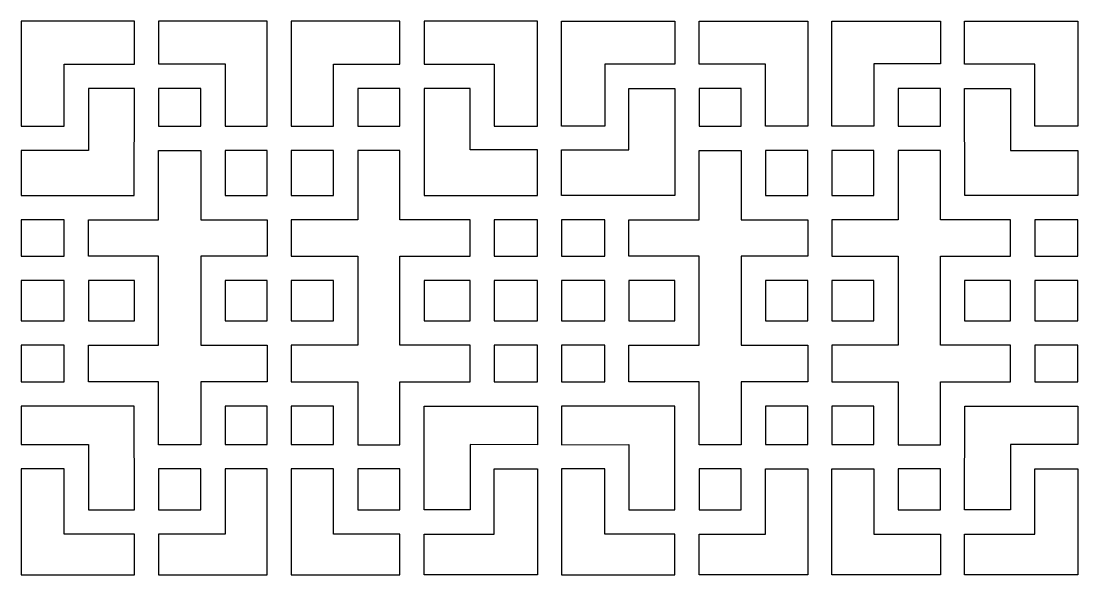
# Model space of a CAD drawing. Header units: centimetres. Extents: x -149 to 149, y -171 to 171.
# Drawn here: x -149.3 to -70.9, y 43.8 to 84.9 of the extents above; entities that cross this region are included whole.
import ezdxf

# ---------------------------------------------------------------- set-up
doc = ezdxf.new("R2010")
doc.units = ezdxf.units.CM
doc.header["$MEASUREMENT"] = 0
doc.layers.add('layer 1', color=7, linetype='Continuous')

msp = doc.modelspace()

# ---------------------------------------------------------------- linework, layer by layer
at = {"layer": 'layer 1', "color": 142}
for points in [[(-139.12947, 77.08812), (-135.99697, 77.08812), (-135.99697, 79.87812), (-139.12947, 79.87812), (-139.12947, 77.08812)], [(-124.35697, 77.08812), (-121.22447, 77.08812), (-121.22447, 79.87812), (-124.35697, 79.87812), (-124.35697, 77.08812)], [(-99.01491, 77.08812), (-95.88241, 77.08812), (-95.88241, 79.87812), (-99.01491, 79.87812), (-99.01491, 77.08812)], [(-84.24241, 77.08812), (-81.10991, 77.08812), (-81.10991, 79.87812), (-84.24241, 79.87812), (-84.24241, 77.08812)], [(-134.19697, 71.95313), (-131.06697, 71.95313), (-131.06697, 75.28563), (-134.19697, 75.28563), (-134.19697, 71.95313)], [(-129.28697, 71.95313), (-126.15697, 71.95313), (-126.15697, 75.28563), (-129.28697, 75.28563), (-129.28697, 71.95313)], [(-94.08241, 71.95313), (-90.95241, 71.95313), (-90.95241, 75.28563), (-94.08241, 75.28563), (-94.08241, 71.95313)], [(-89.17241, 71.95313), (-86.04241, 71.95313), (-86.04241, 75.28563), (-89.17241, 75.28563), (-89.17241, 71.95313)], [(-149.33447, 67.43812), (-146.13447, 67.43812), (-146.13447, 70.15312), (-149.33447, 70.15312), (-149.33447, 67.43812)], [(-114.21947, 67.43812), (-111.01947, 67.43812), (-111.01947, 70.15312), (-114.21947, 70.15312), (-114.21947, 67.43812)], [(-109.21991, 67.43812), (-106.01991, 67.43812), (-106.01991, 70.15312), (-109.21991, 70.15312), (-109.21991, 67.43812)], [(-74.10491, 67.43812), (-70.90491, 67.43812), (-70.90491, 70.15312), (-74.10491, 70.15312), (-74.10491, 67.43812)], [(-149.33447, 62.64314), (-146.13447, 62.64314), (-146.13447, 65.63812), (-149.33447, 65.63812), (-149.33447, 62.64314)], [(-144.33947, 62.64814), (-140.93197, 62.64814), (-140.93197, 65.63812), (-144.33947, 65.63812), (-144.33947, 62.64814)], [(-134.19697, 62.64313), (-131.06447, 62.64313), (-131.06447, 65.64063), (-134.19697, 65.64063), (-134.19697, 62.64313)], [(-129.28697, 62.64313), (-126.15697, 62.64313), (-126.15697, 65.64063), (-129.28697, 65.64063), (-129.28697, 62.64313)], [(-119.42197, 62.64814), (-116.01447, 62.64814), (-116.01447, 65.63812), (-119.42197, 65.63812), (-119.42197, 62.64814)], [(-114.21947, 62.64314), (-111.01947, 62.64314), (-111.01947, 65.63812), (-114.21947, 65.63812), (-114.21947, 62.64314)], [(-109.21991, 62.64314), (-106.01991, 62.64314), (-106.01991, 65.63812), (-109.21991, 65.63812), (-109.21991, 62.64314)], [(-104.22491, 62.64814), (-100.81741, 62.64814), (-100.81741, 65.63812), (-104.22491, 65.63812), (-104.22491, 62.64814)], [(-94.08241, 62.64313), (-90.95241, 62.64313), (-90.95241, 65.64063), (-94.08241, 65.64063), (-94.08241, 62.64313)], [(-89.17491, 62.64313), (-86.04241, 62.64313), (-86.04241, 65.64063), (-89.17491, 65.64063), (-89.17491, 62.64313)], [(-79.30741, 62.64814), (-75.89991, 62.64814), (-75.89991, 65.63812), (-79.30741, 65.63812), (-79.30741, 62.64814)], [(-74.10491, 62.64314), (-70.90491, 62.64314), (-70.90491, 65.63812), (-74.10491, 65.63812), (-74.10491, 62.64314)], [(-149.33396, 58.1209), (-146.13608, 58.1209), (-146.13608, 60.84726), (-149.33396, 60.84726), (-149.33396, 58.1209)], [(-114.21947, 58.12314), (-111.01947, 58.12314), (-111.01947, 60.84562), (-114.21947, 60.84562), (-114.21947, 58.12314)], [(-109.21991, 58.12314), (-106.01991, 58.12314), (-106.01991, 60.84562), (-109.21991, 60.84562), (-109.21991, 58.12314)], [(-74.1033, 58.1209), (-70.90542, 58.1209), (-70.90542, 60.84726), (-74.1033, 60.84726), (-74.1033, 58.1209)], [(-134.19697, 53.46812), (-131.06697, 53.46812), (-131.06697, 56.32562), (-134.19697, 56.32562), (-134.19697, 53.46812)], [(-129.28697, 53.46812), (-126.15447, 53.46812), (-126.15447, 56.32562), (-129.28697, 56.32562), (-129.28697, 53.46812)], [(-94.08491, 53.46812), (-90.95241, 53.46812), (-90.95241, 56.32562), (-94.08491, 56.32562), (-94.08491, 53.46812)], [(-89.17241, 53.46812), (-86.04241, 53.46812), (-86.04241, 56.32562), (-89.17241, 56.32562), (-89.17241, 53.46812)], [(-139.12947, 48.62062), (-135.99697, 48.62062), (-135.99697, 51.66812), (-139.12947, 51.66812), (-139.12947, 48.62062)], [(-124.35697, 48.62062), (-121.22447, 48.62062), (-121.22447, 51.66812), (-124.35697, 51.66812), (-124.35697, 48.62062)], [(-99.01491, 48.62062), (-95.88241, 48.62062), (-95.88241, 51.66812), (-99.01491, 51.66812), (-99.01491, 48.62062)], [(-84.24241, 48.62062), (-81.10991, 48.62062), (-81.10991, 51.66812), (-84.24241, 51.66812), (-84.24241, 48.62062)]]:
    msp.add_lwpolyline(points, close=True, dxfattribs=at)
for points, knots in [([(-146.13698, 81.67812), (-146.13698, 81.67812), (-146.13697, 77.08812), (-146.13697, 77.08812), (-146.13697, 77.08812), (-146.13697, 77.08812), (-149.33447, 77.08812), (-149.33447, 77.08812), (-149.33447, 77.08812), (-149.33447, 77.08812), (-149.33447, 84.87812), (-149.33447, 84.87812), (-149.33447, 84.87812), (-149.33447, 84.87812), (-140.92947, 84.87812), (-140.92947, 84.87812), (-140.92947, 84.87812), (-140.92947, 84.87812), (-140.92947, 81.67812), (-140.92947, 81.67812), (-140.92947, 81.67812), (-140.92947, 81.67812), (-146.13698, 81.67812), (-146.13698, 81.67812)], [0, 0, 0, 0, 0.14285714, 0.14285714, 0.14285714, 0.14285714, 0.28571429, 0.28571429, 0.28571429, 0.28571429, 0.42857143, 0.42857143, 0.42857143, 0.42857143, 0.57142857, 0.57142857, 0.57142857, 0.57142857, 0.71428571, 0.71428571, 0.71428571, 0.71428571, 1, 1, 1, 1]), ([(-134.19697, 81.7037), (-134.19697, 81.7037), (-139.12947, 81.7037), (-139.12947, 81.7037), (-139.12947, 81.7037), (-139.12947, 81.7037), (-139.12947, 84.87812), (-139.12947, 84.87812), (-139.12947, 84.87812), (-139.12947, 84.87812), (-131.07197, 84.87812), (-131.07197, 84.87812), (-131.07197, 84.87812), (-131.07197, 84.87812), (-131.07197, 77.08812), (-131.07197, 77.08812), (-131.07197, 77.08812), (-131.07197, 77.08812), (-134.19697, 77.08812), (-134.19697, 77.08812), (-134.19697, 77.08812), (-134.19697, 77.08812), (-134.19697, 81.7037), (-134.19697, 81.7037)], [0, 0, 0, 0, 0.14285714, 0.14285714, 0.14285714, 0.14285714, 0.28571429, 0.28571429, 0.28571429, 0.28571429, 0.42857143, 0.42857143, 0.42857143, 0.42857143, 0.57142857, 0.57142857, 0.57142857, 0.57142857, 0.71428571, 0.71428571, 0.71428571, 0.71428571, 1, 1, 1, 1]), ([(-121.22447, 84.87812), (-121.22447, 84.87812), (-121.22447, 81.67812), (-121.22447, 81.67812), (-121.22447, 81.67812), (-121.22447, 81.67812), (-126.15697, 81.67813), (-126.15697, 81.67813), (-126.15697, 81.67813), (-126.15697, 81.67813), (-126.15697, 77.08812), (-126.15697, 77.08812), (-126.15697, 77.08812), (-126.15697, 77.08812), (-129.28197, 77.08812), (-129.28197, 77.08812), (-129.28197, 77.08812), (-129.28197, 77.08812), (-129.28197, 84.87812), (-129.28197, 84.87812), (-129.28197, 84.87812), (-129.28197, 84.87812), (-121.22447, 84.87812), (-121.22447, 84.87812)], [0, 0, 0, 0, 0.14285714, 0.14285714, 0.14285714, 0.14285714, 0.28571429, 0.28571429, 0.28571429, 0.28571429, 0.42857143, 0.42857143, 0.42857143, 0.42857143, 0.57142857, 0.57142857, 0.57142857, 0.57142857, 0.71428571, 0.71428571, 0.71428571, 0.71428571, 1, 1, 1, 1]), ([(-111.01947, 84.87812), (-111.01947, 84.87812), (-111.01947, 77.08812), (-111.01947, 77.08812), (-111.01947, 77.08812), (-111.01947, 77.08812), (-114.21697, 77.08812), (-114.21697, 77.08812), (-114.21697, 77.08812), (-114.21697, 77.08812), (-114.21697, 81.67812), (-114.21697, 81.67812), (-114.21697, 81.67812), (-114.21697, 81.67812), (-119.42447, 81.67812), (-119.42447, 81.67812), (-119.42447, 81.67812), (-119.42447, 81.67812), (-119.42447, 84.87812), (-119.42447, 84.87812), (-119.42447, 84.87812), (-119.42447, 84.87812), (-111.01947, 84.87812), (-111.01947, 84.87812)], [0, 0, 0, 0, 0.14285714, 0.14285714, 0.14285714, 0.14285714, 0.28571429, 0.28571429, 0.28571429, 0.28571429, 0.42857143, 0.42857143, 0.42857143, 0.42857143, 0.57142857, 0.57142857, 0.57142857, 0.57142857, 0.71428571, 0.71428571, 0.71428571, 0.71428571, 1, 1, 1, 1]), ([(-109.21991, 84.87812), (-109.21991, 84.87812), (-109.21991, 77.08812), (-109.21991, 77.08812), (-109.21991, 77.08812), (-109.21991, 77.08812), (-106.02241, 77.08812), (-106.02241, 77.08812), (-106.02241, 77.08812), (-106.02241, 77.08812), (-106.02241, 81.67812), (-106.02241, 81.67812), (-106.02241, 81.67812), (-106.02241, 81.67812), (-100.81491, 81.67812), (-100.81491, 81.67812), (-100.81491, 81.67812), (-100.81491, 81.67812), (-100.81491, 84.87812), (-100.81491, 84.87812), (-100.81491, 84.87812), (-100.81491, 84.87812), (-109.21991, 84.87812), (-109.21991, 84.87812)], [0, 0, 0, 0, 0.14285714, 0.14285714, 0.14285714, 0.14285714, 0.28571429, 0.28571429, 0.28571429, 0.28571429, 0.42857143, 0.42857143, 0.42857143, 0.42857143, 0.57142857, 0.57142857, 0.57142857, 0.57142857, 0.71428571, 0.71428571, 0.71428571, 0.71428571, 1, 1, 1, 1]), ([(-99.01491, 84.87812), (-99.01491, 84.87812), (-99.01491, 81.67812), (-99.01491, 81.67812), (-99.01491, 81.67812), (-99.01491, 81.67812), (-94.08241, 81.67813), (-94.08241, 81.67813), (-94.08241, 81.67813), (-94.08241, 81.67813), (-94.08241, 77.08812), (-94.08241, 77.08812), (-94.08241, 77.08812), (-94.08241, 77.08812), (-90.95741, 77.08812), (-90.95741, 77.08812), (-90.95741, 77.08812), (-90.95741, 77.08812), (-90.95741, 84.87812), (-90.95741, 84.87812), (-90.95741, 84.87812), (-90.95741, 84.87812), (-99.01491, 84.87812), (-99.01491, 84.87812)], [0, 0, 0, 0, 0.14285714, 0.14285714, 0.14285714, 0.14285714, 0.28571429, 0.28571429, 0.28571429, 0.28571429, 0.42857143, 0.42857143, 0.42857143, 0.42857143, 0.57142857, 0.57142857, 0.57142857, 0.57142857, 0.71428571, 0.71428571, 0.71428571, 0.71428571, 1, 1, 1, 1]), ([(-86.04241, 81.7037), (-86.04241, 81.7037), (-81.10991, 81.7037), (-81.10991, 81.7037), (-81.10991, 81.7037), (-81.10991, 81.7037), (-81.10991, 84.87812), (-81.10991, 84.87812), (-81.10991, 84.87812), (-81.10991, 84.87812), (-89.16741, 84.87812), (-89.16741, 84.87812), (-89.16741, 84.87812), (-89.16741, 84.87812), (-89.16741, 77.08812), (-89.16741, 77.08812), (-89.16741, 77.08812), (-89.16741, 77.08812), (-86.04241, 77.08812), (-86.04241, 77.08812), (-86.04241, 77.08812), (-86.04241, 77.08812), (-86.04241, 81.7037), (-86.04241, 81.7037)], [0, 0, 0, 0, 0.14285714, 0.14285714, 0.14285714, 0.14285714, 0.28571429, 0.28571429, 0.28571429, 0.28571429, 0.42857143, 0.42857143, 0.42857143, 0.42857143, 0.57142857, 0.57142857, 0.57142857, 0.57142857, 0.71428571, 0.71428571, 0.71428571, 0.71428571, 1, 1, 1, 1]), ([(-74.1024, 81.67812), (-74.1024, 81.67812), (-74.10241, 77.08812), (-74.10241, 77.08812), (-74.10241, 77.08812), (-74.10241, 77.08812), (-70.90491, 77.08812), (-70.90491, 77.08812), (-70.90491, 77.08812), (-70.90491, 77.08812), (-70.90491, 84.87812), (-70.90491, 84.87812), (-70.90491, 84.87812), (-70.90491, 84.87812), (-79.30991, 84.87812), (-79.30991, 84.87812), (-79.30991, 84.87812), (-79.30991, 84.87812), (-79.30991, 81.67812), (-79.30991, 81.67812), (-79.30991, 81.67812), (-79.30991, 81.67812), (-74.1024, 81.67812), (-74.1024, 81.67812)], [0, 0, 0, 0, 0.14285714, 0.14285714, 0.14285714, 0.14285714, 0.28571429, 0.28571429, 0.28571429, 0.28571429, 0.42857143, 0.42857143, 0.42857143, 0.42857143, 0.57142857, 0.57142857, 0.57142857, 0.57142857, 0.71428571, 0.71428571, 0.71428571, 0.71428571, 1, 1, 1, 1]), ([(-140.94808, 71.95306), (-140.94808, 71.95306), (-149.33447, 71.95313), (-149.33447, 71.95313), (-149.33447, 71.95313), (-149.33447, 71.95313), (-149.33447, 75.28813), (-149.33447, 75.28813), (-149.33447, 75.28813), (-149.33447, 75.28813), (-144.33447, 75.28767), (-144.33447, 75.28767), (-144.33447, 75.28767), (-144.33447, 75.28767), (-144.33447, 79.87812), (-144.33447, 79.87812), (-144.33447, 79.87812), (-144.33447, 79.87812), (-140.93197, 79.87812), (-140.93197, 79.87812), (-140.93197, 79.87812), (-140.93197, 79.87812), (-140.94808, 71.95306), (-140.94808, 71.95306)], [0, 0, 0, 0, 0.14285714, 0.14285714, 0.14285714, 0.14285714, 0.28571429, 0.28571429, 0.28571429, 0.28571429, 0.42857143, 0.42857143, 0.42857143, 0.42857143, 0.57142857, 0.57142857, 0.57142857, 0.57142857, 0.71428571, 0.71428571, 0.71428571, 0.71428571, 1, 1, 1, 1]), ([(-119.42197, 71.95313), (-119.42197, 71.95313), (-119.42197, 79.87812), (-119.42197, 79.87812), (-119.42197, 79.87812), (-119.42197, 79.87812), (-116.01794, 79.87812), (-116.01794, 79.87812), (-116.01794, 79.87812), (-116.01794, 79.87812), (-116.01947, 75.32187), (-116.01947, 75.32187), (-116.01947, 75.32187), (-116.01947, 75.32187), (-111.01947, 75.32187), (-111.01947, 75.32187), (-111.01947, 75.32187), (-111.01947, 75.32187), (-111.01947, 71.95313), (-111.01947, 71.95313), (-111.01947, 71.95313), (-111.01947, 71.95313), (-119.42197, 71.95313), (-119.42197, 71.95313)], [0, 0, 0, 0, 0.14285714, 0.14285714, 0.14285714, 0.14285714, 0.28571429, 0.28571429, 0.28571429, 0.28571429, 0.42857143, 0.42857143, 0.42857143, 0.42857143, 0.57142857, 0.57142857, 0.57142857, 0.57142857, 0.71428571, 0.71428571, 0.71428571, 0.71428571, 1, 1, 1, 1]), ([(-100.81741, 71.95313), (-100.81741, 71.95313), (-100.81741, 79.87812), (-100.81741, 79.87812), (-100.81741, 79.87812), (-100.81741, 79.87812), (-104.22144, 79.87812), (-104.22144, 79.87812), (-104.22144, 79.87812), (-104.22144, 79.87812), (-104.21991, 75.32187), (-104.21991, 75.32187), (-104.21991, 75.32187), (-104.21991, 75.32187), (-109.21991, 75.32187), (-109.21991, 75.32187), (-109.21991, 75.32187), (-109.21991, 75.32187), (-109.21991, 71.95313), (-109.21991, 71.95313), (-109.21991, 71.95313), (-109.21991, 71.95313), (-100.81741, 71.95313), (-100.81741, 71.95313)], [0, 0, 0, 0, 0.14285714, 0.14285714, 0.14285714, 0.14285714, 0.28571429, 0.28571429, 0.28571429, 0.28571429, 0.42857143, 0.42857143, 0.42857143, 0.42857143, 0.57142857, 0.57142857, 0.57142857, 0.57142857, 0.71428571, 0.71428571, 0.71428571, 0.71428571, 1, 1, 1, 1]), ([(-79.2913, 71.95306), (-79.2913, 71.95306), (-70.90491, 71.95313), (-70.90491, 71.95313), (-70.90491, 71.95313), (-70.90491, 71.95313), (-70.90491, 75.28813), (-70.90491, 75.28813), (-70.90491, 75.28813), (-70.90491, 75.28813), (-75.90491, 75.28767), (-75.90491, 75.28767), (-75.90491, 75.28767), (-75.90491, 75.28767), (-75.90491, 79.87812), (-75.90491, 79.87812), (-75.90491, 79.87812), (-75.90491, 79.87812), (-79.30741, 79.87812), (-79.30741, 79.87812), (-79.30741, 79.87812), (-79.30741, 79.87812), (-79.2913, 71.95306), (-79.2913, 71.95306)], [0, 0, 0, 0, 0.14285714, 0.14285714, 0.14285714, 0.14285714, 0.28571429, 0.28571429, 0.28571429, 0.28571429, 0.42857143, 0.42857143, 0.42857143, 0.42857143, 0.57142857, 0.57142857, 0.57142857, 0.57142857, 0.71428571, 0.71428571, 0.71428571, 0.71428571, 1, 1, 1, 1]), ([(-139.12946, 67.43812), (-139.12946, 67.43812), (-139.12947, 60.84314), (-139.12947, 60.84314), (-139.12947, 60.84314), (-139.12947, 60.84314), (-144.33447, 60.84313), (-144.33447, 60.84313), (-144.33447, 60.84313), (-144.33447, 60.84313), (-144.33447, 58.12313), (-144.33447, 58.12313), (-144.33447, 58.12313), (-144.33447, 58.12313), (-139.12947, 58.12313), (-139.12947, 58.12313), (-139.12947, 58.12313), (-139.12947, 58.12313), (-139.12947, 53.46312), (-139.12947, 53.46312), (-139.12947, 53.46312), (-139.12947, 53.46312), (-136.00197, 53.46312), (-136.00197, 53.46312), (-136.00197, 53.46312), (-136.00197, 53.46312), (-136.00197, 58.12561), (-136.00197, 58.12561), (-136.00197, 58.12561), (-136.00197, 58.12561), (-131.06697, 58.12313), (-131.06697, 58.12313), (-131.06697, 58.12313), (-131.06697, 58.12313), (-131.06697, 60.84313), (-131.06697, 60.84313), (-131.06697, 60.84313), (-131.06697, 60.84313), (-136.00197, 60.84313), (-136.00197, 60.84313), (-136.00197, 60.84313), (-136.00197, 60.84313), (-136.00197, 67.43811), (-136.00197, 67.43811), (-136.00197, 67.43811), (-136.00197, 67.43811), (-131.06697, 67.43812), (-131.06697, 67.43812), (-131.06697, 67.43812), (-131.06697, 67.43812), (-131.06697, 70.15063), (-131.06697, 70.15063), (-131.06697, 70.15063), (-131.06697, 70.15063), (-136.00197, 70.15062), (-136.00197, 70.15062), (-136.00197, 70.15062), (-136.00197, 70.15062), (-136.00197, 75.28813), (-136.00197, 75.28813), (-136.00197, 75.28813), (-136.00197, 75.28813), (-139.12947, 75.28813), (-139.12947, 75.28813), (-139.12947, 75.28813), (-139.12947, 75.28813), (-139.12947, 70.15063), (-139.12947, 70.15063), (-139.12947, 70.15063), (-139.12947, 70.15063), (-144.33447, 70.15063), (-144.33447, 70.15063), (-144.33447, 70.15063), (-144.33447, 70.15063), (-144.33447, 67.43812), (-144.33447, 67.43812), (-144.33447, 67.43812), (-144.33447, 67.43812), (-139.12946, 67.43812), (-139.12946, 67.43812)], [0, 0, 0, 0, 0.04761905, 0.04761905, 0.04761905, 0.04761905, 0.0952381, 0.0952381, 0.0952381, 0.0952381, 0.14285714, 0.14285714, 0.14285714, 0.14285714, 0.19047619, 0.19047619, 0.19047619, 0.19047619, 0.23809524, 0.23809524, 0.23809524, 0.23809524, 0.28571429, 0.28571429, 0.28571429, 0.28571429, 0.33333333, 0.33333333, 0.33333333, 0.33333333, 0.38095238, 0.38095238, 0.38095238, 0.38095238, 0.42857143, 0.42857143, 0.42857143, 0.42857143, 0.47619048, 0.47619048, 0.47619048, 0.47619048, 0.52380952, 0.52380952, 0.52380952, 0.52380952, 0.57142857, 0.57142857, 0.57142857, 0.57142857, 0.61904762, 0.61904762, 0.61904762, 0.61904762, 0.66666667, 0.66666667, 0.66666667, 0.66666667, 0.71428571, 0.71428571, 0.71428571, 0.71428571, 0.76190476, 0.76190476, 0.76190476, 0.76190476, 0.80952381, 0.80952381, 0.80952381, 0.80952381, 0.85714286, 0.85714286, 0.85714286, 0.85714286, 0.9047619, 0.9047619, 0.9047619, 0.9047619, 1, 1, 1, 1]), ([(-124.33949, 60.84313), (-124.33949, 60.84313), (-124.35197, 67.43813), (-124.35197, 67.43813), (-124.35197, 67.43813), (-124.35197, 67.43813), (-129.28697, 67.43812), (-129.28697, 67.43812), (-129.28697, 67.43812), (-129.28697, 67.43812), (-129.28697, 70.15063), (-129.28697, 70.15063), (-129.28697, 70.15063), (-129.28697, 70.15063), (-124.3395, 70.15063), (-124.3395, 70.15063), (-124.3395, 70.15063), (-124.3395, 70.15063), (-124.35197, 75.28813), (-124.35197, 75.28813), (-124.35197, 75.28813), (-124.35197, 75.28813), (-121.22447, 75.28813), (-121.22447, 75.28813), (-121.22447, 75.28813), (-121.22447, 75.28813), (-121.22447, 70.15063), (-121.22447, 70.15063), (-121.22447, 70.15063), (-121.22447, 70.15063), (-116.01947, 70.15063), (-116.01947, 70.15063), (-116.01947, 70.15063), (-116.01947, 70.15063), (-116.01947, 67.43812), (-116.01947, 67.43812), (-116.01947, 67.43812), (-116.01947, 67.43812), (-121.22447, 67.43813), (-121.22447, 67.43813), (-121.22447, 67.43813), (-121.22447, 67.43813), (-121.22447, 60.84312), (-121.22447, 60.84312), (-121.22447, 60.84312), (-121.22447, 60.84312), (-116.01947, 60.84313), (-116.01947, 60.84313), (-116.01947, 60.84313), (-116.01947, 60.84313), (-116.01947, 58.12313), (-116.01947, 58.12313), (-116.01947, 58.12313), (-116.01947, 58.12313), (-121.22447, 58.12562), (-121.22447, 58.12562), (-121.22447, 58.12562), (-121.22447, 58.12562), (-121.22447, 53.46312), (-121.22447, 53.46312), (-121.22447, 53.46312), (-121.22447, 53.46312), (-124.35197, 53.46312), (-124.35197, 53.46312), (-124.35197, 53.46312), (-124.35197, 53.46312), (-124.3395, 58.12313), (-124.3395, 58.12313), (-124.3395, 58.12313), (-124.3395, 58.12313), (-129.28697, 58.12313), (-129.28697, 58.12313), (-129.28697, 58.12313), (-129.28697, 58.12313), (-129.28697, 60.84313), (-129.28697, 60.84313), (-129.28697, 60.84313), (-129.28697, 60.84313), (-124.33949, 60.84313), (-124.33949, 60.84313)], [0, 0, 0, 0, 0.04761905, 0.04761905, 0.04761905, 0.04761905, 0.0952381, 0.0952381, 0.0952381, 0.0952381, 0.14285714, 0.14285714, 0.14285714, 0.14285714, 0.19047619, 0.19047619, 0.19047619, 0.19047619, 0.23809524, 0.23809524, 0.23809524, 0.23809524, 0.28571429, 0.28571429, 0.28571429, 0.28571429, 0.33333333, 0.33333333, 0.33333333, 0.33333333, 0.38095238, 0.38095238, 0.38095238, 0.38095238, 0.42857143, 0.42857143, 0.42857143, 0.42857143, 0.47619048, 0.47619048, 0.47619048, 0.47619048, 0.52380952, 0.52380952, 0.52380952, 0.52380952, 0.57142857, 0.57142857, 0.57142857, 0.57142857, 0.61904762, 0.61904762, 0.61904762, 0.61904762, 0.66666667, 0.66666667, 0.66666667, 0.66666667, 0.71428571, 0.71428571, 0.71428571, 0.71428571, 0.76190476, 0.76190476, 0.76190476, 0.76190476, 0.80952381, 0.80952381, 0.80952381, 0.80952381, 0.85714286, 0.85714286, 0.85714286, 0.85714286, 0.9047619, 0.9047619, 0.9047619, 0.9047619, 1, 1, 1, 1]), ([(-95.89989, 60.84313), (-95.89989, 60.84313), (-95.88741, 67.43813), (-95.88741, 67.43813), (-95.88741, 67.43813), (-95.88741, 67.43813), (-90.95241, 67.43812), (-90.95241, 67.43812), (-90.95241, 67.43812), (-90.95241, 67.43812), (-90.95241, 70.15063), (-90.95241, 70.15063), (-90.95241, 70.15063), (-90.95241, 70.15063), (-95.89988, 70.15063), (-95.89988, 70.15063), (-95.89988, 70.15063), (-95.89988, 70.15063), (-95.88741, 75.28813), (-95.88741, 75.28813), (-95.88741, 75.28813), (-95.88741, 75.28813), (-99.01491, 75.28813), (-99.01491, 75.28813), (-99.01491, 75.28813), (-99.01491, 75.28813), (-99.01491, 70.15063), (-99.01491, 70.15063), (-99.01491, 70.15063), (-99.01491, 70.15063), (-104.21991, 70.15063), (-104.21991, 70.15063), (-104.21991, 70.15063), (-104.21991, 70.15063), (-104.21991, 67.43812), (-104.21991, 67.43812), (-104.21991, 67.43812), (-104.21991, 67.43812), (-99.01491, 67.43813), (-99.01491, 67.43813), (-99.01491, 67.43813), (-99.01491, 67.43813), (-99.01491, 60.84312), (-99.01491, 60.84312), (-99.01491, 60.84312), (-99.01491, 60.84312), (-104.21991, 60.84313), (-104.21991, 60.84313), (-104.21991, 60.84313), (-104.21991, 60.84313), (-104.21991, 58.12313), (-104.21991, 58.12313), (-104.21991, 58.12313), (-104.21991, 58.12313), (-99.01491, 58.12562), (-99.01491, 58.12562), (-99.01491, 58.12562), (-99.01491, 58.12562), (-99.01491, 53.46312), (-99.01491, 53.46312), (-99.01491, 53.46312), (-99.01491, 53.46312), (-95.88741, 53.46312), (-95.88741, 53.46312), (-95.88741, 53.46312), (-95.88741, 53.46312), (-95.89988, 58.12313), (-95.89988, 58.12313), (-95.89988, 58.12313), (-95.89988, 58.12313), (-90.95241, 58.12313), (-90.95241, 58.12313), (-90.95241, 58.12313), (-90.95241, 58.12313), (-90.95241, 60.84313), (-90.95241, 60.84313), (-90.95241, 60.84313), (-90.95241, 60.84313), (-95.89989, 60.84313), (-95.89989, 60.84313)], [0, 0, 0, 0, 0.04761905, 0.04761905, 0.04761905, 0.04761905, 0.0952381, 0.0952381, 0.0952381, 0.0952381, 0.14285714, 0.14285714, 0.14285714, 0.14285714, 0.19047619, 0.19047619, 0.19047619, 0.19047619, 0.23809524, 0.23809524, 0.23809524, 0.23809524, 0.28571429, 0.28571429, 0.28571429, 0.28571429, 0.33333333, 0.33333333, 0.33333333, 0.33333333, 0.38095238, 0.38095238, 0.38095238, 0.38095238, 0.42857143, 0.42857143, 0.42857143, 0.42857143, 0.47619048, 0.47619048, 0.47619048, 0.47619048, 0.52380952, 0.52380952, 0.52380952, 0.52380952, 0.57142857, 0.57142857, 0.57142857, 0.57142857, 0.61904762, 0.61904762, 0.61904762, 0.61904762, 0.66666667, 0.66666667, 0.66666667, 0.66666667, 0.71428571, 0.71428571, 0.71428571, 0.71428571, 0.76190476, 0.76190476, 0.76190476, 0.76190476, 0.80952381, 0.80952381, 0.80952381, 0.80952381, 0.85714286, 0.85714286, 0.85714286, 0.85714286, 0.9047619, 0.9047619, 0.9047619, 0.9047619, 1, 1, 1, 1]), ([(-81.10992, 67.43812), (-81.10992, 67.43812), (-81.10991, 60.84314), (-81.10991, 60.84314), (-81.10991, 60.84314), (-81.10991, 60.84314), (-75.90491, 60.84313), (-75.90491, 60.84313), (-75.90491, 60.84313), (-75.90491, 60.84313), (-75.90491, 58.12313), (-75.90491, 58.12313), (-75.90491, 58.12313), (-75.90491, 58.12313), (-81.10991, 58.12313), (-81.10991, 58.12313), (-81.10991, 58.12313), (-81.10991, 58.12313), (-81.10991, 53.46312), (-81.10991, 53.46312), (-81.10991, 53.46312), (-81.10991, 53.46312), (-84.23741, 53.46312), (-84.23741, 53.46312), (-84.23741, 53.46312), (-84.23741, 53.46312), (-84.23741, 58.12561), (-84.23741, 58.12561), (-84.23741, 58.12561), (-84.23741, 58.12561), (-89.17241, 58.12313), (-89.17241, 58.12313), (-89.17241, 58.12313), (-89.17241, 58.12313), (-89.17241, 60.84313), (-89.17241, 60.84313), (-89.17241, 60.84313), (-89.17241, 60.84313), (-84.23741, 60.84313), (-84.23741, 60.84313), (-84.23741, 60.84313), (-84.23741, 60.84313), (-84.23741, 67.43811), (-84.23741, 67.43811), (-84.23741, 67.43811), (-84.23741, 67.43811), (-89.17241, 67.43812), (-89.17241, 67.43812), (-89.17241, 67.43812), (-89.17241, 67.43812), (-89.17241, 70.15063), (-89.17241, 70.15063), (-89.17241, 70.15063), (-89.17241, 70.15063), (-84.23741, 70.15062), (-84.23741, 70.15062), (-84.23741, 70.15062), (-84.23741, 70.15062), (-84.23741, 75.28813), (-84.23741, 75.28813), (-84.23741, 75.28813), (-84.23741, 75.28813), (-81.10991, 75.28813), (-81.10991, 75.28813), (-81.10991, 75.28813), (-81.10991, 75.28813), (-81.10991, 70.15063), (-81.10991, 70.15063), (-81.10991, 70.15063), (-81.10991, 70.15063), (-75.90491, 70.15063), (-75.90491, 70.15063), (-75.90491, 70.15063), (-75.90491, 70.15063), (-75.90491, 67.43812), (-75.90491, 67.43812), (-75.90491, 67.43812), (-75.90491, 67.43812), (-81.10992, 67.43812), (-81.10992, 67.43812)], [0, 0, 0, 0, 0.04761905, 0.04761905, 0.04761905, 0.04761905, 0.0952381, 0.0952381, 0.0952381, 0.0952381, 0.14285714, 0.14285714, 0.14285714, 0.14285714, 0.19047619, 0.19047619, 0.19047619, 0.19047619, 0.23809524, 0.23809524, 0.23809524, 0.23809524, 0.28571429, 0.28571429, 0.28571429, 0.28571429, 0.33333333, 0.33333333, 0.33333333, 0.33333333, 0.38095238, 0.38095238, 0.38095238, 0.38095238, 0.42857143, 0.42857143, 0.42857143, 0.42857143, 0.47619048, 0.47619048, 0.47619048, 0.47619048, 0.52380952, 0.52380952, 0.52380952, 0.52380952, 0.57142857, 0.57142857, 0.57142857, 0.57142857, 0.61904762, 0.61904762, 0.61904762, 0.61904762, 0.66666667, 0.66666667, 0.66666667, 0.66666667, 0.71428571, 0.71428571, 0.71428571, 0.71428571, 0.76190476, 0.76190476, 0.76190476, 0.76190476, 0.80952381, 0.80952381, 0.80952381, 0.80952381, 0.85714286, 0.85714286, 0.85714286, 0.85714286, 0.9047619, 0.9047619, 0.9047619, 0.9047619, 1, 1, 1, 1]), ([(-144.33447, 53.46812), (-144.33447, 53.46812), (-149.33447, 53.4669), (-149.33447, 53.4669), (-149.33447, 53.4669), (-149.33447, 53.4669), (-149.33447, 56.32312), (-149.33447, 56.32312), (-149.33447, 56.32312), (-149.33447, 56.32312), (-140.93737, 56.32312), (-140.93737, 56.32312), (-140.93737, 56.32312), (-140.93737, 56.32312), (-140.93197, 48.62062), (-140.93197, 48.62062), (-140.93197, 48.62062), (-140.93197, 48.62062), (-144.33447, 48.62062), (-144.33447, 48.62062), (-144.33447, 48.62062), (-144.33447, 48.62062), (-144.33447, 53.46812), (-144.33447, 53.46812)], [0, 0, 0, 0, 0.14285714, 0.14285714, 0.14285714, 0.14285714, 0.28571429, 0.28571429, 0.28571429, 0.28571429, 0.42857143, 0.42857143, 0.42857143, 0.42857143, 0.57142857, 0.57142857, 0.57142857, 0.57142857, 0.71428571, 0.71428571, 0.71428571, 0.71428571, 1, 1, 1, 1]), ([(-116.01947, 53.46812), (-116.01947, 53.46812), (-111.01947, 53.46312), (-111.01947, 53.46312), (-111.01947, 53.46312), (-111.01947, 53.46312), (-111.01947, 56.32312), (-111.01947, 56.32312), (-111.01947, 56.32312), (-111.01947, 56.32312), (-119.42197, 56.32312), (-119.42197, 56.32312), (-119.42197, 56.32312), (-119.42197, 56.32312), (-119.42197, 48.62062), (-119.42197, 48.62062), (-119.42197, 48.62062), (-119.42197, 48.62062), (-116.01947, 48.62062), (-116.01947, 48.62062), (-116.01947, 48.62062), (-116.01947, 48.62062), (-116.01947, 53.46812), (-116.01947, 53.46812)], [0, 0, 0, 0, 0.14285714, 0.14285714, 0.14285714, 0.14285714, 0.28571429, 0.28571429, 0.28571429, 0.28571429, 0.42857143, 0.42857143, 0.42857143, 0.42857143, 0.57142857, 0.57142857, 0.57142857, 0.57142857, 0.71428571, 0.71428571, 0.71428571, 0.71428571, 1, 1, 1, 1]), ([(-104.21991, 53.46812), (-104.21991, 53.46812), (-109.21991, 53.46312), (-109.21991, 53.46312), (-109.21991, 53.46312), (-109.21991, 53.46312), (-109.21991, 56.32312), (-109.21991, 56.32312), (-109.21991, 56.32312), (-109.21991, 56.32312), (-100.81741, 56.32312), (-100.81741, 56.32312), (-100.81741, 56.32312), (-100.81741, 56.32312), (-100.81741, 48.62062), (-100.81741, 48.62062), (-100.81741, 48.62062), (-100.81741, 48.62062), (-104.21991, 48.62062), (-104.21991, 48.62062), (-104.21991, 48.62062), (-104.21991, 48.62062), (-104.21991, 53.46812), (-104.21991, 53.46812)], [0, 0, 0, 0, 0.14285714, 0.14285714, 0.14285714, 0.14285714, 0.28571429, 0.28571429, 0.28571429, 0.28571429, 0.42857143, 0.42857143, 0.42857143, 0.42857143, 0.57142857, 0.57142857, 0.57142857, 0.57142857, 0.71428571, 0.71428571, 0.71428571, 0.71428571, 1, 1, 1, 1]), ([(-75.90491, 53.46812), (-75.90491, 53.46812), (-70.90491, 53.4669), (-70.90491, 53.4669), (-70.90491, 53.4669), (-70.90491, 53.4669), (-70.90491, 56.32312), (-70.90491, 56.32312), (-70.90491, 56.32312), (-70.90491, 56.32312), (-79.30201, 56.32312), (-79.30201, 56.32312), (-79.30201, 56.32312), (-79.30201, 56.32312), (-79.30741, 48.62062), (-79.30741, 48.62062), (-79.30741, 48.62062), (-79.30741, 48.62062), (-75.90491, 48.62062), (-75.90491, 48.62062), (-75.90491, 48.62062), (-75.90491, 48.62062), (-75.90491, 53.46812), (-75.90491, 53.46812)], [0, 0, 0, 0, 0.14285714, 0.14285714, 0.14285714, 0.14285714, 0.28571429, 0.28571429, 0.28571429, 0.28571429, 0.42857143, 0.42857143, 0.42857143, 0.42857143, 0.57142857, 0.57142857, 0.57142857, 0.57142857, 0.71428571, 0.71428571, 0.71428571, 0.71428571, 1, 1, 1, 1]), ([(-149.33447, 51.66562), (-149.33447, 51.66562), (-146.13447, 51.66562), (-146.13447, 51.66562), (-146.13447, 51.66562), (-146.13447, 51.66562), (-146.13696, 46.82062), (-146.13696, 46.82062), (-146.13696, 46.82062), (-146.13696, 46.82062), (-140.93197, 46.82062), (-140.93197, 46.82062), (-140.93197, 46.82062), (-140.93197, 46.82062), (-140.93197, 43.81062), (-140.93197, 43.81062), (-140.93197, 43.81062), (-140.93197, 43.81062), (-149.33447, 43.81062), (-149.33447, 43.81062), (-149.33447, 43.81062), (-149.33447, 43.81062), (-149.33447, 51.66562), (-149.33447, 51.66562)], [0, 0, 0, 0, 0.14285714, 0.14285714, 0.14285714, 0.14285714, 0.28571429, 0.28571429, 0.28571429, 0.28571429, 0.42857143, 0.42857143, 0.42857143, 0.42857143, 0.57142857, 0.57142857, 0.57142857, 0.57142857, 0.71428571, 0.71428571, 0.71428571, 0.71428571, 1, 1, 1, 1]), ([(-134.19697, 46.82062), (-134.19697, 46.82062), (-134.19697, 51.66562), (-134.19697, 51.66562), (-134.19697, 51.66562), (-134.19697, 51.66562), (-131.06697, 51.66562), (-131.06697, 51.66562), (-131.06697, 51.66562), (-131.06697, 51.66562), (-131.06697, 43.81062), (-131.06697, 43.81062), (-131.06697, 43.81062), (-131.06697, 43.81062), (-139.12947, 43.81062), (-139.12947, 43.81062), (-139.12947, 43.81062), (-139.12947, 43.81062), (-139.12947, 46.82062), (-139.12947, 46.82062), (-139.12947, 46.82062), (-139.12947, 46.82062), (-134.19697, 46.82062), (-134.19697, 46.82062)], [0, 0, 0, 0, 0.14285714, 0.14285714, 0.14285714, 0.14285714, 0.28571429, 0.28571429, 0.28571429, 0.28571429, 0.42857143, 0.42857143, 0.42857143, 0.42857143, 0.57142857, 0.57142857, 0.57142857, 0.57142857, 0.71428571, 0.71428571, 0.71428571, 0.71428571, 1, 1, 1, 1]), ([(-129.28697, 43.81062), (-129.28697, 43.81062), (-129.28697, 51.66562), (-129.28697, 51.66562), (-129.28697, 51.66562), (-129.28697, 51.66562), (-126.15446, 51.66562), (-126.15446, 51.66562), (-126.15446, 51.66562), (-126.15446, 51.66562), (-126.15697, 46.82062), (-126.15697, 46.82062), (-126.15697, 46.82062), (-126.15697, 46.82062), (-121.22447, 46.82062), (-121.22447, 46.82062), (-121.22447, 46.82062), (-121.22447, 46.82062), (-121.22447, 43.81062), (-121.22447, 43.81062), (-121.22447, 43.81062), (-121.22447, 43.81062), (-129.28697, 43.81062), (-129.28697, 43.81062)], [0, 0, 0, 0, 0.14285714, 0.14285714, 0.14285714, 0.14285714, 0.28571429, 0.28571429, 0.28571429, 0.28571429, 0.42857143, 0.42857143, 0.42857143, 0.42857143, 0.57142857, 0.57142857, 0.57142857, 0.57142857, 0.71428571, 0.71428571, 0.71428571, 0.71428571, 1, 1, 1, 1]), ([(-111.01947, 43.81062), (-111.01947, 43.81062), (-111.01947, 51.66562), (-111.01947, 51.66562), (-111.01947, 51.66562), (-111.01947, 51.66562), (-114.21947, 51.66562), (-114.21947, 51.66562), (-114.21947, 51.66562), (-114.21947, 51.66562), (-114.21697, 46.82062), (-114.21697, 46.82062), (-114.21697, 46.82062), (-114.21697, 46.82062), (-119.42197, 46.82062), (-119.42197, 46.82062), (-119.42197, 46.82062), (-119.42197, 46.82062), (-119.42197, 43.81062), (-119.42197, 43.81062), (-119.42197, 43.81062), (-119.42197, 43.81062), (-111.01947, 43.81062), (-111.01947, 43.81062)], [0, 0, 0, 0, 0.14285714, 0.14285714, 0.14285714, 0.14285714, 0.28571429, 0.28571429, 0.28571429, 0.28571429, 0.42857143, 0.42857143, 0.42857143, 0.42857143, 0.57142857, 0.57142857, 0.57142857, 0.57142857, 0.71428571, 0.71428571, 0.71428571, 0.71428571, 1, 1, 1, 1]), ([(-109.21991, 43.81062), (-109.21991, 43.81062), (-109.21991, 51.66562), (-109.21991, 51.66562), (-109.21991, 51.66562), (-109.21991, 51.66562), (-106.01991, 51.66562), (-106.01991, 51.66562), (-106.01991, 51.66562), (-106.01991, 51.66562), (-106.02241, 46.82062), (-106.02241, 46.82062), (-106.02241, 46.82062), (-106.02241, 46.82062), (-100.81741, 46.82062), (-100.81741, 46.82062), (-100.81741, 46.82062), (-100.81741, 46.82062), (-100.81741, 43.81062), (-100.81741, 43.81062), (-100.81741, 43.81062), (-100.81741, 43.81062), (-109.21991, 43.81062), (-109.21991, 43.81062)], [0, 0, 0, 0, 0.14285714, 0.14285714, 0.14285714, 0.14285714, 0.28571429, 0.28571429, 0.28571429, 0.28571429, 0.42857143, 0.42857143, 0.42857143, 0.42857143, 0.57142857, 0.57142857, 0.57142857, 0.57142857, 0.71428571, 0.71428571, 0.71428571, 0.71428571, 1, 1, 1, 1]), ([(-90.95241, 43.81062), (-90.95241, 43.81062), (-90.95241, 51.66562), (-90.95241, 51.66562), (-90.95241, 51.66562), (-90.95241, 51.66562), (-94.08492, 51.66562), (-94.08492, 51.66562), (-94.08492, 51.66562), (-94.08492, 51.66562), (-94.08241, 46.82062), (-94.08241, 46.82062), (-94.08241, 46.82062), (-94.08241, 46.82062), (-99.01491, 46.82062), (-99.01491, 46.82062), (-99.01491, 46.82062), (-99.01491, 46.82062), (-99.01491, 43.81062), (-99.01491, 43.81062), (-99.01491, 43.81062), (-99.01491, 43.81062), (-90.95241, 43.81062), (-90.95241, 43.81062)], [0, 0, 0, 0, 0.14285714, 0.14285714, 0.14285714, 0.14285714, 0.28571429, 0.28571429, 0.28571429, 0.28571429, 0.42857143, 0.42857143, 0.42857143, 0.42857143, 0.57142857, 0.57142857, 0.57142857, 0.57142857, 0.71428571, 0.71428571, 0.71428571, 0.71428571, 1, 1, 1, 1]), ([(-86.04241, 46.82062), (-86.04241, 46.82062), (-86.04241, 51.66562), (-86.04241, 51.66562), (-86.04241, 51.66562), (-86.04241, 51.66562), (-89.17241, 51.66562), (-89.17241, 51.66562), (-89.17241, 51.66562), (-89.17241, 51.66562), (-89.17241, 43.81062), (-89.17241, 43.81062), (-89.17241, 43.81062), (-89.17241, 43.81062), (-81.10991, 43.81062), (-81.10991, 43.81062), (-81.10991, 43.81062), (-81.10991, 43.81062), (-81.10991, 46.82062), (-81.10991, 46.82062), (-81.10991, 46.82062), (-81.10991, 46.82062), (-86.04241, 46.82062), (-86.04241, 46.82062)], [0, 0, 0, 0, 0.14285714, 0.14285714, 0.14285714, 0.14285714, 0.28571429, 0.28571429, 0.28571429, 0.28571429, 0.42857143, 0.42857143, 0.42857143, 0.42857143, 0.57142857, 0.57142857, 0.57142857, 0.57142857, 0.71428571, 0.71428571, 0.71428571, 0.71428571, 1, 1, 1, 1]), ([(-70.90491, 51.66562), (-70.90491, 51.66562), (-74.10491, 51.66562), (-74.10491, 51.66562), (-74.10491, 51.66562), (-74.10491, 51.66562), (-74.10242, 46.82062), (-74.10242, 46.82062), (-74.10242, 46.82062), (-74.10242, 46.82062), (-79.30741, 46.82062), (-79.30741, 46.82062), (-79.30741, 46.82062), (-79.30741, 46.82062), (-79.30741, 43.81062), (-79.30741, 43.81062), (-79.30741, 43.81062), (-79.30741, 43.81062), (-70.90491, 43.81062), (-70.90491, 43.81062), (-70.90491, 43.81062), (-70.90491, 43.81062), (-70.90491, 51.66562), (-70.90491, 51.66562)], [0, 0, 0, 0, 0.14285714, 0.14285714, 0.14285714, 0.14285714, 0.28571429, 0.28571429, 0.28571429, 0.28571429, 0.42857143, 0.42857143, 0.42857143, 0.42857143, 0.57142857, 0.57142857, 0.57142857, 0.57142857, 0.71428571, 0.71428571, 0.71428571, 0.71428571, 1, 1, 1, 1])]:
    msp.add_open_spline(points, degree=3, knots=knots, dxfattribs=at)

doc.saveas('drawing.dxf')
